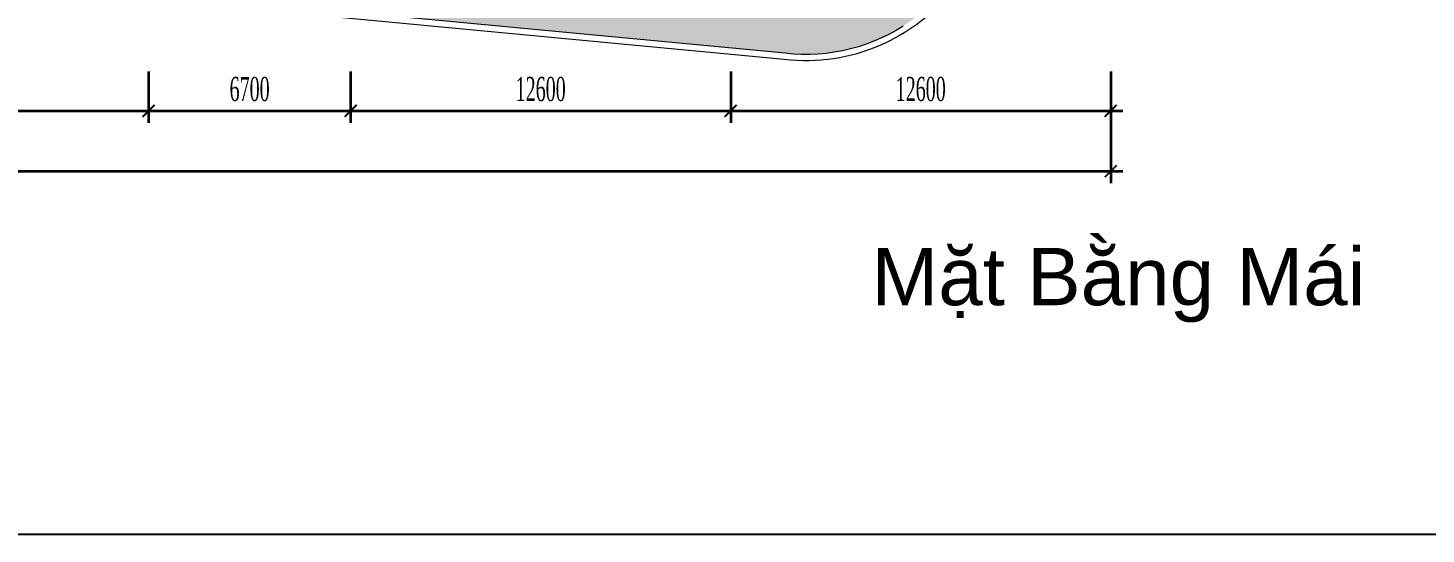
# Model space of a CAD drawing. Header units: millimetres. Extents: x 90964 to 877642, y 656808 to 1438307.
# Drawn here: x 376089 to 422442, y 685110 to 701877 of the extents above; entities that cross this region are included whole.
import ezdxf
from ezdxf.enums import TextEntityAlignment as Align

# ---------------------------------------------------------------- set-up
doc = ezdxf.new("R2010")
doc.units = ezdxf.units.MM
doc.header["$LTSCALE"] = 300
doc.linetypes.add('Overhead', pattern=[3.96875, 2.38125, -1.5875])
doc.layers.get('Defpoints').update_dxf_attribs({"color": 6})
for name, color, linetype, lineweight in [('A-COT VACH', 2, 'Continuous', 35), ('A-DIM', 125, 'Continuous', 15), ('A-TEXT', 9, 'Continuous', 18), ('A-WALL', 113, 'Continuous', 9), ('S-STRS-MBND', 31, 'Overhead', 9)]:
    doc.layers.add(name, color=color, linetype=linetype, lineweight=lineweight)
doc.styles.add('A1-arial', font='arial.ttf', dxfattribs={"width": 0.8})
doc.styles.add('ROMANSssss', font='vntimeh.shx', dxfattribs={"width": 0.55})
doc.dimstyles.new('DIM_1-400 MB', dxfattribs={"dimscale": 400, "dimtxt": 2, "dimasz": 1, "dimexe": 1, "dimexo": 0, "dimgap": 0.8, "dimtad": 1, "dimdec": 0, "dimzin": 0, "dimdsep": 46, "dimtxsty": 'ROMANSssss', "dimblk": 'ARCHTICK', "dimcen": 1, "dimdle": 1, "dimclrd": 256, "dimclre": 256, "dimclrt": 7, "dimadec": 0, "dimazin": 0, "dimtfac": 1, "dimtdec": 0, "dimtix": 1, "dimtofl": 0, "dimtmove": 2, "dimatfit": 3, "dimfxl": 1, "dimtolj": 1, "dimtzin": 0, "dimarcsym": 0})

# ---------------------------------------------------------------- blocks, each defined once
blk = doc.blocks.new('_ArchTick')
at = {"color": 0, "linetype": 'ByBlock', "const_width": 0.15}
blk.add_lwpolyline([(-0.5, -0.5), (0.5, 0.5)], dxfattribs=at)
blk = doc.blocks.new('*D327')
at = {"layer": 'A-DIM', "lineweight": -2, "transparency": 16777216}
for p, q in [((335588, 1095259), (335588, 1091552)), ((411988, 1095259), (411988, 1091552)), ((335188, 1091952), (412388, 1091952))]:
    blk.add_line(p, q, dxfattribs=at)
at = {"layer": 'Defpoints', "color": 0, "transparency": 16777216}
for p in [(335588, 1095259), (411988, 1095259), (411988, 1091952)]:
    blk.add_point(p, dxfattribs=at)
at = {"layer": 'A-DIM', "lineweight": -2, "transparency": 16777216, "xscale": 400, "yscale": 400, "zscale": 400, "rotation": 180}
blk.add_blockref('_ArchTick', (335588, 1091952), dxfattribs=at)
at = {"layer": 'A-DIM', "lineweight": -2, "transparency": 16777216, "xscale": 400, "yscale": 400, "zscale": 400}
blk.add_blockref('_ArchTick', (411988, 1091952), dxfattribs=at)
at = {"layer": 'A-DIM', "color": 7, "transparency": 16777216, "insert": (373788, 1092672), "char_height": 800, "attachment_point": 5, "style": 'ROMANSssss'}
blk.add_mtext('\\A1;76400', dxfattribs=at)
blk = doc.blocks.new('*D331')
at = {"layer": 'A-DIM', "lineweight": -2, "transparency": 16777216}
for p, q in [((367488, 1095259), (367488, 1093552)), ((380088, 1095259), (380088, 1093552)), ((367088, 1093952), (380488, 1093952))]:
    blk.add_line(p, q, dxfattribs=at)
at = {"layer": 'Defpoints', "color": 0, "transparency": 16777216}
for p in [(367488, 1095259), (380088, 1095259), (380088, 1093952)]:
    blk.add_point(p, dxfattribs=at)
at = {"layer": 'A-DIM', "lineweight": -2, "transparency": 16777216, "xscale": 400, "yscale": 400, "zscale": 400, "rotation": 180}
blk.add_blockref('_ArchTick', (367488, 1093952), dxfattribs=at)
at = {"layer": 'A-DIM', "lineweight": -2, "transparency": 16777216, "xscale": 400, "yscale": 400, "zscale": 400}
blk.add_blockref('_ArchTick', (380088, 1093952), dxfattribs=at)
at = {"layer": 'A-DIM', "color": 7, "transparency": 16777216, "insert": (373788, 1094672), "char_height": 800, "attachment_point": 5, "style": 'ROMANSssss'}
blk.add_mtext('\\A1;12600', dxfattribs=at)
blk = doc.blocks.new('*D332')
at = {"layer": 'A-DIM', "lineweight": -2, "transparency": 16777216}
for p, q in [((380088, 1095259), (380088, 1093552)), ((386788, 1095259), (386788, 1093552)), ((379688, 1093952), (387188, 1093952))]:
    blk.add_line(p, q, dxfattribs=at)
at = {"layer": 'Defpoints', "color": 0, "transparency": 16777216}
for p in [(380088, 1095259), (386788, 1095259), (386788, 1093952)]:
    blk.add_point(p, dxfattribs=at)
at = {"layer": 'A-DIM', "lineweight": -2, "transparency": 16777216, "xscale": 400, "yscale": 400, "zscale": 400, "rotation": 180}
blk.add_blockref('_ArchTick', (380088, 1093952), dxfattribs=at)
at = {"layer": 'A-DIM', "lineweight": -2, "transparency": 16777216, "xscale": 400, "yscale": 400, "zscale": 400}
blk.add_blockref('_ArchTick', (386788, 1093952), dxfattribs=at)
at = {"layer": 'A-DIM', "color": 7, "transparency": 16777216, "insert": (383438, 1094672), "char_height": 800, "attachment_point": 5, "style": 'ROMANSssss'}
blk.add_mtext('\\A1;6700', dxfattribs=at)
blk = doc.blocks.new('*D333')
at = {"layer": 'A-DIM', "lineweight": -2, "transparency": 16777216}
for p, q in [((386788, 1095259), (386788, 1093552)), ((399388, 1095259), (399388, 1093552)), ((386388, 1093952), (399788, 1093952))]:
    blk.add_line(p, q, dxfattribs=at)
at = {"layer": 'Defpoints', "color": 0, "transparency": 16777216}
for p in [(386788, 1095259), (399388, 1095259), (399388, 1093952)]:
    blk.add_point(p, dxfattribs=at)
at = {"layer": 'A-DIM', "lineweight": -2, "transparency": 16777216, "xscale": 400, "yscale": 400, "zscale": 400, "rotation": 180}
blk.add_blockref('_ArchTick', (386788, 1093952), dxfattribs=at)
at = {"layer": 'A-DIM', "lineweight": -2, "transparency": 16777216, "xscale": 400, "yscale": 400, "zscale": 400}
blk.add_blockref('_ArchTick', (399388, 1093952), dxfattribs=at)
at = {"layer": 'A-DIM', "color": 7, "transparency": 16777216, "insert": (393088, 1094672), "char_height": 800, "attachment_point": 5, "style": 'ROMANSssss'}
blk.add_mtext('\\A1;12600', dxfattribs=at)
blk = doc.blocks.new('*D334')
at = {"layer": 'A-DIM', "lineweight": -2, "transparency": 16777216}
for p, q in [((399388, 1095259), (399388, 1093552)), ((411988, 1095259), (411988, 1093552)), ((398988, 1093952), (412388, 1093952))]:
    blk.add_line(p, q, dxfattribs=at)
at = {"layer": 'Defpoints', "color": 0, "transparency": 16777216}
for p in [(399388, 1095259), (411988, 1095259), (411988, 1093952)]:
    blk.add_point(p, dxfattribs=at)
at = {"layer": 'A-DIM', "lineweight": -2, "transparency": 16777216, "xscale": 400, "yscale": 400, "zscale": 400, "rotation": 180}
blk.add_blockref('_ArchTick', (399388, 1093952), dxfattribs=at)
at = {"layer": 'A-DIM', "lineweight": -2, "transparency": 16777216, "xscale": 400, "yscale": 400, "zscale": 400}
blk.add_blockref('_ArchTick', (411988, 1093952), dxfattribs=at)
at = {"layer": 'A-DIM', "color": 7, "transparency": 16777216, "insert": (405688, 1094672), "char_height": 800, "attachment_point": 5, "style": 'ROMANSssss'}
blk.add_mtext('\\A1;12600', dxfattribs=at)
blk = doc.blocks.new('DIM TC')
at = {"layer": 'A-DIM'}
for base, p1, p2, picture, middle in [((411987.6, 1091952.2), (335587.6, 1095259.5), (411987.6, 1095259.5), '*D327', (373787.6, 1092672.2)), ((380087.6, 1093952.2), (367487.6, 1095259.5), (380087.6, 1095259.5), '*D331', (373787.6, 1094672.2)), ((386787.5, 1093952.2), (380087.6, 1095259.5), (386787.5, 1095259.5), '*D332', (383437.6, 1094672.2)), ((399387.6, 1093952.2), (386787.5, 1095259.5), (399387.6, 1095259.5), '*D333', (393087.6, 1094672.2)), ((411987.6, 1093952.2), (399387.6, 1095259.5), (411987.6, 1095259.5), '*D334', (405687.6, 1094672.2))]:
    dim = blk.add_linear_dim(base=base, p1=p1, p2=p2, dimstyle='DIM_1-400 MB', dxfattribs=at)
    dim.commit()
    dim.dimension.update_dxf_attribs({"geometry": picture, "text_midpoint": middle})

msp = doc.modelspace()

# ---------------------------------------------------------------- hatches: boundary and pattern name
at = {"layer": 'S-STRS-MBND', "true_color": 0x44be23}
h = msp.add_hatch(dxfattribs=at)
h.set_pattern_fill('CROSS', color=82, scale=30, double=1)
h.set_pattern_definition([(2e-12, (372364.73, 655319.8), (190.5, 190.5), [95.25, -285.75]), (90, (372412.36, 655272.17), (-190.5, 190.5), [95.25, -285.75])])
h.paths.add_polyline_path([(397136.7, 730818.6), (396911.2, 730962.6), (396679.4, 731096.1), (396441.6, 731218.7), (396198.4, 731330.3), (395950.3, 731430.5), (395697.9, 731519.1), (395441.7, 731596), (395182.1, 731661.1), (394919.9, 731714), (394655.5, 731754.9), (394389.5, 731783.5), (394122.5, 731799.8), (393854.9, 731803.7), (393587.5, 731795.4), (393320.8, 731774.7), (393055.3, 731741.7), (392791.6, 731696.5), (392530.3, 731639.2), (392271.9, 731569.9), (392016.9, 731488.8), (391766, 731396), (391519.6, 731291.7), (391278.3, 731176.2), (391042.6, 731049.7), (390812.9, 730912.4), (390589.9, 730764.7), (390373.8, 730606.9), (390165.3, 730439.2), (389964.8, 730262.2), (389772.6, 730076), (389589.2, 729881.3), (389415, 729678.2), (389250.3, 729467.3), (389225.6, 729434.1), (379935.7, 714920.8), (383364, 714920.8), (383418.9, 715863.5), (383540.4, 716657.8), (383717.7, 717317.5), (383940.1, 717856.3), (384196.8, 718288.1), (384476.9, 718626.6), (384769.7, 718885.8), (385064.4, 719079.2), (385352, 719220.2), (385630.4, 719318.6), (385899.3, 719384), (386158.3, 719425.6), (386407.1, 719452.8), (386645.3, 719474.9), (386872.7, 719501.4), (387088.8, 719541.5), (387293.3, 719603), (387485.2, 719686.8), (387663.4, 719792.3), (387826.8, 719919), (387974.3, 720066), (388105, 720232.9), (388217.7, 720418.8), (388311.3, 720623.3), (388385.4, 720845.3), (388441.8, 721082.6), (388483, 721332.9), (388511.3, 721593.6), (388529.2, 721862.2), (388539.2, 722136.2), (388543.6, 722413.3), (388545, 722690.8), (388545.6, 722966.8), (388547.3, 723240.7), (388551.8, 723512.4), (388561, 723781.7), (388576.6, 724048.6), (388600.3, 724312.8), (388633.9, 724574.2), (388679.2, 724832.8), (388737.9, 725088.6), (388812.3, 725342.8), (388904.3, 725596.9), (389016.2, 725852.3), (389150.2, 726110.4), (389308.4, 726372.7), (389492.9, 726640.6), (389705.8, 726915.5), (389948.7, 727197.7), (390220.2, 727482.1), (390518.2, 727762.7), (390840.7, 728033.3), (391185.6, 728287.7), (391550.7, 728519.8), (391934.2, 728723.3), (392333.8, 728892.2), (392747.3, 729021.3), (393170.5, 729110.1), (393599.4, 729159.3), (394029.5, 729169.4), (394456.7, 729141), (394876.6, 729074.8), (395285, 728971.2), (395677.5, 728831), (396050.4, 728655.2), (396402, 728447.2), (396730.9, 728210.9), (397036, 727950.1), (397315.9, 727668.6), (397569.5, 727370.5), (397795.5, 727059.5), (397992.5, 726739.5), (398159.9, 726413.9), (398298.9, 726084.4), (398411.2, 725752.1), (398498.6, 725418.1), (398562.7, 725083.7), (398605.3, 724749.8), (398628.2, 724417.8), (398633, 724088.7), (398621.6, 723763.3), (398595.9, 723441.2), (398558.1, 723121.5), (398510.2, 722803.3), (398454.3, 722485.8), (398392.6, 722168.1), (398327, 721849.4), (398259.7, 721528.8), (398192.8, 721205.8), (398128.8, 720881.2), (398070.5, 720555.9), (398020.3, 720231.2), (397981, 719908.1), (397955.1, 719587.6), (397945.2, 719270.8), (397954, 718958.8), (397983.9, 718652.6), (398036.4, 718352.5), (398113, 718058.6), (398215.1, 717771.2), (398344.1, 717490.4), (398501.3, 717216.4), (398688.1, 716949.4), (398906, 716689.7), (399155.1, 716437.3), (399431, 716192.8), (399727.8, 715956.7), (400039.9, 715729.5), (400361.5, 715511.6), (400686.8, 715303.6), (401010.3, 715105.9), (401326, 714919.1), (401629.4, 714743), (401919.9, 714574.5), (402198.2, 714410.1), (402464.7, 714246.1), (402720, 714078.8), (402964.7, 713904.5), (403199.4, 713719.5), (403424.5, 713520.3), (403640.5, 713304.1), (403846.7, 713071.6), (404042.6, 712824.5), (404227.3, 712564.6), (404400.2, 712293.5), (404560.4, 712013), (404707.3, 711724.7), (404840.2, 711430.3), (404958.2, 711131.2), (405060.6, 710827.3), (405146.6, 710518.4), (405215.5, 710204), (405266.3, 709883.9), (405298.2, 709557.5), (405310.6, 709224.7), (405302.5, 708885), (405273.5, 708538.8), (405224.7, 708189.7), (405157.2, 707841.8), (405072.4, 707499.4), (404971.6, 707166.6), (404856.2, 706847.8), (404727.4, 706547.2), (404586.5, 706269), (404434.7, 706016.3), (404272.3, 705788.2), (404099.5, 705582.6), (403916.4, 705397.6), (403723, 705231), (403519.6, 705080.7), (403306.4, 704944.9), (403083.3, 704821.3), (402850.9, 704708.4), (402610.7, 704605.9), (402364.3, 704513.8), (402113.6, 704432.3), (401860.3, 704361.5), (401606.2, 704301.5), (401353, 704252.3), (401102.5, 704214.1), (400856.1, 704187.4), (400613.5, 704174.1), (400374.3, 704176.8), (400137.8, 704197.7), (399903.5, 704239.4), (399670.8, 704304.1), (399439.2, 704394.4), (399208, 704512.7), (398976.7, 704659.8), (398744.5, 704831.1), (398510.5, 705020.5), (398273.9, 705221.8), (398033.9, 705428.7), (397789.7, 705635.3), (397540.4, 705835.3), (397285.2, 706022.5), (397023.5, 706192), (396756, 706343.5), (396483.6, 706477.7), (396207.2, 706595.6), (395927.7, 706698), (395645.9, 706785.6), (395362.9, 706859.5), (395079.5, 706920.3), (394796.7, 706968.7), (394515.7, 707003.6), (394237.9, 707024), (393964.6, 707028.6), (393697.2, 707016.1), (393437, 706985.3), (393185.3, 706935.1), (392943.5, 706864.2), (392712.1, 706771.6), (392488.7, 706657.6), (392269.9, 706522.7), (392052.5, 706367.3), (391833.3, 706192), (391609, 705997.3), (391376.2, 705783.6), (391131.8, 705551.5), (390872.9, 705302.5), (390598.2, 705042.5), (390306.9, 704778.6), (389998.1, 704517.7), (389671, 704266.9), (389324.7, 704033), (388958.4, 703823.2), (388571.2, 703644.3), (388164.1, 703502.1), (387745.8, 703396.4), (387326.7, 703325.7), (386917.2, 703288.5), (386527.9, 703283.5), (386169.2, 703309), (385851.6, 703363.7), (385585.6, 703446), (385585.6, 702661.8), (383982.7, 702661.8), (401191.1, 701039.2), (401462.9, 701013.9), (401735.7, 701001), (402008.8, 701000.5), (402281.6, 701012.4), (402553.6, 701036.7), (402824.1, 701073.4), (403092.8, 701122.4), (403358.9, 701183.5), (403622, 701256.6), (403881.5, 701341.7), (404136.8, 701438.5), (404387.5, 701546.8), (404633, 701666.4), (404872.8, 701797), (405106.4, 701938.4), (405333.3, 702090.3), (405553.1, 702252.3), (405765.3, 702424.2), (405969.4, 702605.6), (406165.1, 702796.1), (406351.9, 702995.2), (406529.4, 703202.7), (406697.3, 703418), (406855.3, 703640.8), (407003, 703870.5), (407140, 704106.7), (407266.2, 704348.8), (407381.2, 704596.5), (407484.8, 704849.1), (407576.8, 705106.2), (407657.1, 705367.2), (407725.3, 705631.6), (407781.5, 705898.9), (407825.5, 706168.4), (407857.1, 706439.6), (407876.4, 706712), (407883.2, 706985), (407877.7, 707258), (407859.7, 707530.4), (407829.3, 707801.8), (407786.7, 708071.5), (407731.7, 708339), (407664.7, 708603.7), (407585.7, 708865.1), (407494.9, 709122.6), (407392.5, 709375.8), (399261.3, 728222.4), (399184.9, 728399.4), (399068.9, 728640.4), (398941.8, 728875.8), (398804, 729105.1), (398655.8, 729327.9), (398497.4, 729543.5), (398329.3, 729751.6), (398151.8, 729951.8), (397965.2, 730143.5), (397770, 730326.5), (397566.5, 730500.2), (397355.3, 730664.4)])

# ---------------------------------------------------------------- linework, layer by layer
at = {"layer": 'A-WALL', "lineweight": 18}
msp.add_line((401191.1, 701039.2), (382559, 702796), dxfattribs=at)
at = {"layer": 'A-WALL', "color": 7, "lineweight": 18}
msp.add_line((382549.6, 702595.8), (401163.6, 700841.1), dxfattribs=at)
at = {"layer": 'A-WALL', "lineweight": 18, "flags": 128}
msp.add_lwpolyline([(405106.4, 701938.4), (404872.8, 701797), (404633, 701666.4), (404387.5, 701546.8), (404136.8, 701438.5), (403881.5, 701341.7), (403622, 701256.6), (403358.9, 701183.5), (403092.8, 701122.4), (402824.1, 701073.4), (402553.6, 701036.7), (402281.6, 701012.4), (402008.8, 701000.5), (401735.7, 701001), (401462.9, 701013.9), (401191.1, 701039.2)], dxfattribs=at)
at = {"layer": 'A-WALL', "color": 7, "lineweight": 18}
msp.add_arc((401883.3, 706999.2), 6200, 263.33463, 23.33463, dxfattribs=at)
at = {"layer": 'Defpoints', "color": 1}
msp.add_lwpolyline([(294836.5, 685109.8), (444169.9, 685109.8), (444169.9, 790709.8), (294836.5, 790709.8)], close=True, dxfattribs=at)

# ---------------------------------------------------------------- block references
at = {"layer": 'A-COT VACH'}
msp.add_blockref('DIM TC', (0, -394821.6), dxfattribs=at)

# ---------------------------------------------------------------- texts
at = {"layer": 'A-TEXT', "style": 'A1-arial'}
msp.add_text('Mặt Bằng Mái', height=1900, dxfattribs=at).set_placement((420431.9, 692691.3), align=Align.RIGHT)

doc.saveas('drawing.dxf')
